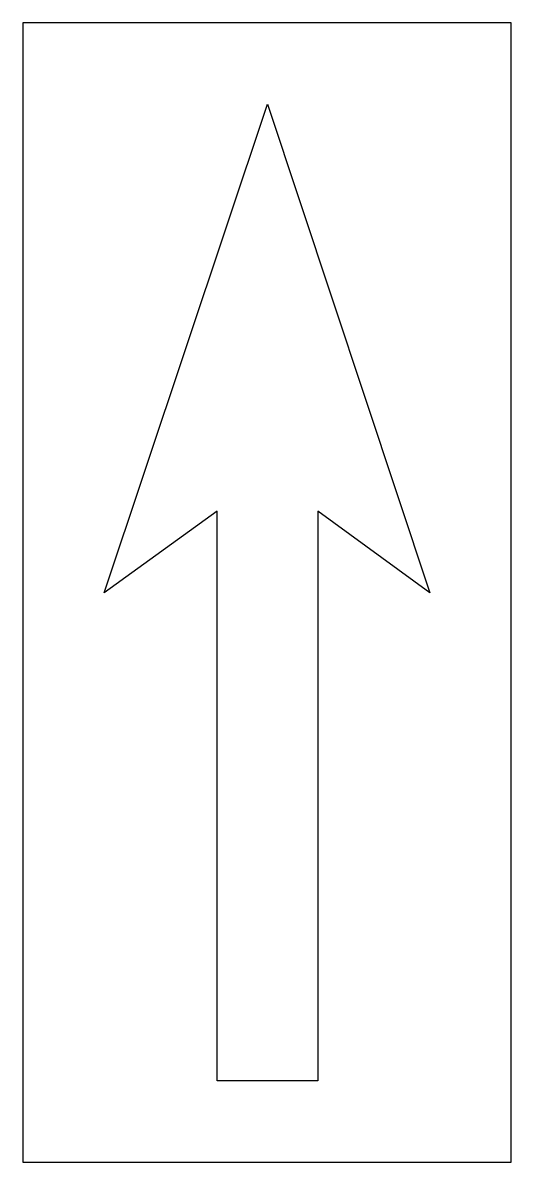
# Model space of a CAD drawing. Extents: x 0 to 36, y 0 to 84.
import ezdxf

# ---------------------------------------------------------------- set-up
doc = ezdxf.new("R2010")
doc.units = 0
doc.layers.add('CUT', color=7, linetype='Continuous')
doc.layers.add('OUTSIDE', color=1, linetype='Continuous')

msp = doc.modelspace()

# ---------------------------------------------------------------- linework, layer by layer
at = {"layer": 'CUT'}
msp.add_lwpolyline([(14.324, 47.9848), (6, 41.9696), (18.0304, 78), (30, 41.9696), (21.7367, 47.9848), (21.7367, 6), (14.324, 6)], close=True, dxfattribs=at)
at = {"layer": 'OUTSIDE'}
msp.add_lwpolyline([(0, 0), (36, 0), (36, 84), (0, 84)], close=True, dxfattribs=at)

doc.saveas('drawing.dxf')
